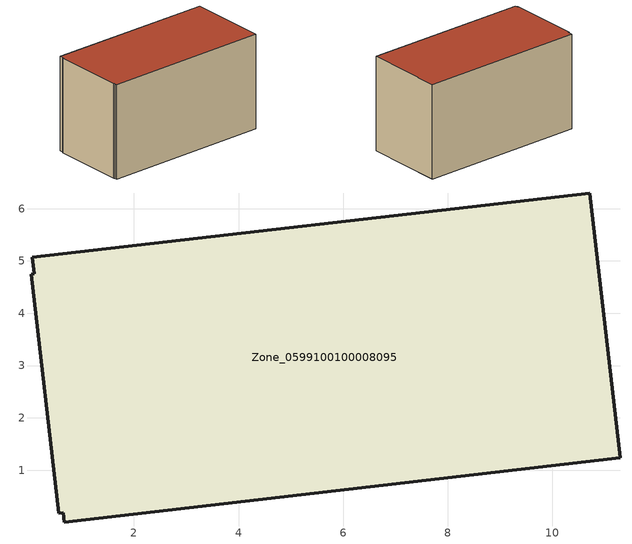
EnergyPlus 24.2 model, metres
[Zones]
Zone_0599100100008095
 floor ground (C_G): 0.04,4.75 0.09,4.75 0.05,5.07 10.71,6.3 11.3,1.24 0.67,0.01 0.65,0.19 0.56,0.18 z0
 wall outside (C_F): 10.71,6.3 0.05,5.07 0.09,4.75 0.04,4.75 0.56,0.18 0.65,0.19 0.67,0.01 11.3,1.24 10.71,6.3 z0:6.12
 roof outside (C_R): 0.09,4.75 0.04,4.75 0.56,0.18 0.65,0.19 0.67,0.01 11.3,1.24 10.71,6.3 0.05,5.07 z6.12
[BUILDING]
Pand.0599100100008095: North Axis=0; Terrain=City; Loads Convergence Tolerance Value=0.04; Temperature Convergence Tolerance Value=0.4; Solar Distribution=FullExterior; Maximum Number of Warmup Days=25; Minimum Number of Warmup Days=1
[Site:Location]
Rotterdam.The.Hague.AP_ZH_NLD Design_Conditions: Latitude=51.96; Longitude=4.45; Time Zone=1; Elevation=-4.5
[SITE:GROUNDTEMPERATURE:BUILDINGSURFACE]
18, 18, 18, 18, 18, 18, 18, 18, 18, 18, 18, 18
[MATERIAL] Thermal Absorptance=0.9; Solar Absorptance=0.7; Visible Absorptance=0.7
Name | Roughness | Thickness | Conductivity | Density | Specific Heat
G.TI.2015-2018 | MediumSmooth | 0.15 | 0.0428571 | 540 | 1210
F.TI.2015-2018 | Rough | 0.3 | 0.0666667 | 1920 | 840
R.TI.2015-2018 | MediumRough | 0.2 | 0.0333333 | 1500 | 1000
[CONSTRUCTION]
C_G: G.TI.2015-2018
C_F: F.TI.2015-2018
C_R: R.TI.2015-2018
[ZONE]
Zone_0599100100008095: Type=1; Multiplier=1; Ceiling Height=Autocalculate; Volume=Autocalculate; Floor Area=autocalculate; Part of Total Floor Area=Yes
[ZONEINFILTRATION:DESIGNFLOWRATE]
Infil_Zone_0599100100008095: Zone or ZoneList or Space or SpaceList=Zone_0599100100008095; Schedule=AlwaysOn; Design Flow Rate Calculation Method=Flow/Area; Flow Rate per Floor Area=0.0015; Constant Term Coefficient=1; Temperature Term Coefficient=0; Velocity Term Coefficient=0; Velocity Squared Term Coefficient=0
[HVACTEMPLATE:ZONE:IDEALLOADSAIRSYSTEM]
Zone_0599100100008095: Maximum Heating Supply Air Temperature=50; Minimum Cooling Supply Air Temperature=13; Maximum Heating Supply Air Humidity Ratio=0.0156; Minimum Cooling Supply Air Humidity Ratio=0.0077; Heating Limit=NoLimit; Cooling Limit=NoLimit; Dehumidification Control Type=ConstantSensibleHeatRatio; Cooling Sensible Heat Ratio=0.7; Dehumidification Setpoint=60; Humidification Control Type=None; Humidification Setpoint=30; Outdoor Air Method=None; Outdoor Air Flow Rate per Person=0.00944; Outdoor Air Flow Rate per Zone Floor Area=0; Outdoor Air Flow Rate per Zone=0; Demand Controlled Ventilation Type=None; Outdoor Air Economizer Type=NoEconomizer; Heat Recovery Type=None; Sensible Heat Recovery Effectiveness=0.7; Latent Heat Recovery Effectiveness=0.65
[ZONECONTROL:THERMOSTAT]
ThermostatControl_Zone_0599100100008095: Zone or ZoneList=Zone_0599100100008095; Control Type Schedule=DualSetpointControlType; Control 1=Thermostat_Zone_0599100100008095; Temperature Difference Between Cutout And Setpoint=0
[THERMOSTATSETPOINT:DUALSETPOINT]
Thermostat_Zone_0599100100008095: Heating Setpoint Temperature Schedule=HeatingSetpoint_Zone_0599100100008095; Cooling Setpoint Temperature Schedule=CoolingSetpoint_Zone_0599100100008095
[SCHEDULE:COMPACT]
HeatingSetpoint_Zone_0599100100008095: Through: 12/31, For: AllDays, Until: 24:00, 21
CoolingSetpoint_Zone_0599100100008095: Through: 12/31, For: AllDays, Until: 24:00, 24
DualSetpointControlType: Through: 12/31, For: AllDays, Until: 24:00, 4
AlwaysOn: Through: 12/31, For: AllDays, Until: 24:00, 1
